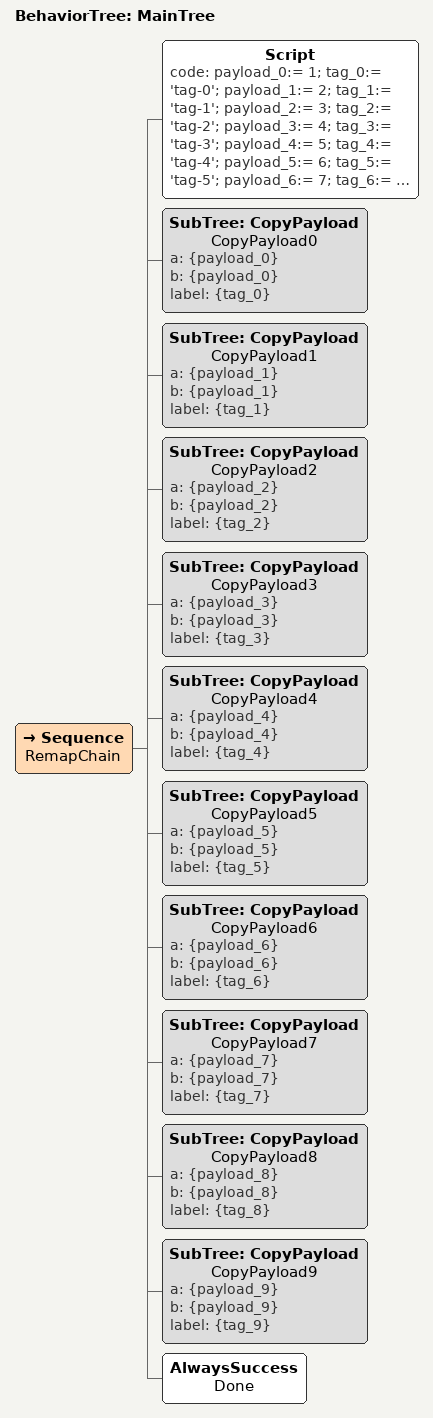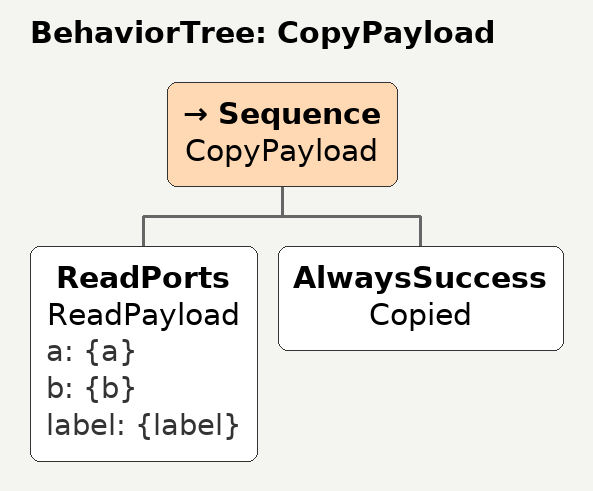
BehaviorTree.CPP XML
<?xml version="1.0"?>
<root BTCPP_format="4" main_tree_to_execute="MainTree">
  <BehaviorTree ID="MainTree">
    <Sequence name="RemapChain">
      <Script code="payload_0:= 1; tag_0:= 'tag-0'; payload_1:= 2; tag_1:= 'tag-1'; payload_2:= 3; tag_2:= 'tag-2'; payload_3:= 4; tag_3:= 'tag-3'; payload_4:= 5; tag_4:= 'tag-4'; payload_5:= 6; tag_5:= 'tag-5'; payload_6:= 7; tag_6:= 'tag-6'; payload_7:= 8; tag_7:= 'tag-7'; payload_8:= 9; tag_8:= 'tag-8'; payload_9:= 10; tag_9:= 'tag-9'"/>
      <SubTree ID="CopyPayload" name="CopyPayload0" a="{payload_0}" b="{payload_0}" label="{tag_0}"/>
      <SubTree ID="CopyPayload" name="CopyPayload1" a="{payload_1}" b="{payload_1}" label="{tag_1}"/>
      <SubTree ID="CopyPayload" name="CopyPayload2" a="{payload_2}" b="{payload_2}" label="{tag_2}"/>
      <SubTree ID="CopyPayload" name="CopyPayload3" a="{payload_3}" b="{payload_3}" label="{tag_3}"/>
      <SubTree ID="CopyPayload" name="CopyPayload4" a="{payload_4}" b="{payload_4}" label="{tag_4}"/>
      <SubTree ID="CopyPayload" name="CopyPayload5" a="{payload_5}" b="{payload_5}" label="{tag_5}"/>
      <SubTree ID="CopyPayload" name="CopyPayload6" a="{payload_6}" b="{payload_6}" label="{tag_6}"/>
      <SubTree ID="CopyPayload" name="CopyPayload7" a="{payload_7}" b="{payload_7}" label="{tag_7}"/>
      <SubTree ID="CopyPayload" name="CopyPayload8" a="{payload_8}" b="{payload_8}" label="{tag_8}"/>
      <SubTree ID="CopyPayload" name="CopyPayload9" a="{payload_9}" b="{payload_9}" label="{tag_9}"/>
      <AlwaysSuccess name="Done"/>
    </Sequence>
  </BehaviorTree>
  <BehaviorTree ID="CopyPayload">
    <Sequence name="CopyPayload">
      <ReadPorts name="ReadPayload" a="{a}" b="{b}" label="{label}"/>
      <AlwaysSuccess name="Copied"/>
    </Sequence>
  </BehaviorTree>
</root>
